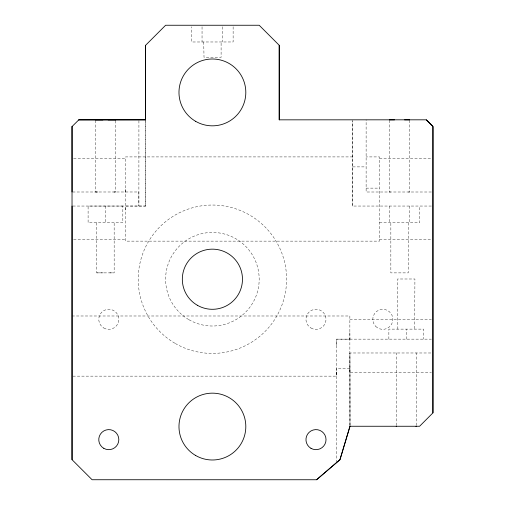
<?xml version="1.0" encoding="UTF-8"?>
<svg xmlns="http://www.w3.org/2000/svg" width="505" height="505" viewBox="0 0 505 505"><rect width="100%" height="100%" fill="white"/><g stroke="black" fill="none" stroke-linecap="round" stroke-linejoin="round"><path stroke-width="0.38" stroke-dasharray="2.52 1.89" d="M125.511 209.922L125.511 206.027L145.554 206.053L145.541 120.196M138.919 120.626L138.881 206.027L138.869 191.982L72.846 192.001M145.535 206.034L145.604 120.632M336.538 462.637L336.576 339.145L431.39 339.145M349.978 425.469L349.921 368.278L336.601 368.278L336.601 376.143L72.038 376.143M352.755 206.046L352.755 120.619L352.755 206.046L431.384 206.046M388.863 339.145L388.863 329.121L423.594 329.121L423.594 339.145M390.857 192.001L389.513 192.001L389.513 120.644M396.198 425.475L396.204 352.982L396.545 352.982M406.228 339.145L406.228 329.121M408.223 192.001L409.568 192.001L409.568 120.644M416.253 425.475L416.253 352.982L415.912 352.982M349.946 352.982L349.978 426.258L349.946 352.982L431.39 352.982M125.511 192.001L125.511 188.125M203.717 41.978L204.02 57.349L221.102 57.349L221.095 41.972M95.489 192.001L98.424 191.995L95.489 192.001L95.489 120.638M115.538 120.638L115.538 192.001L112.602 191.995M352.755 156.916L125.511 156.916L125.511 241.131L379.489 241.131L379.489 156.916L366.119 156.916M73.616 158.589L125.511 158.589M379.489 158.589L431.384 158.589M352.755 166.89L366.119 166.89M366.119 188.125L379.489 188.125M431.384 192.001L366.119 192.001L366.119 119.837M389.513 192.001L389.854 192.001M72.853 206.046L145.554 206.053M96.777 222.755L96.79 272.883L114.168 272.883L114.155 222.755M379.489 222.755L419.592 222.755L419.592 206.046M73.616 239.458L125.511 239.458M379.489 239.458L431.384 239.458M96.79 272.883L103.228 272.883M109.825 272.883L114.168 272.883M72.038 315.991L349.864 315.991L349.864 372.797L431.39 372.797M349.864 319.33L431.39 319.33M397.839 329.121L397.542 278.994L414.921 278.994L414.624 329.121M409.22 192.001L409.568 192.001M114.193 191.995L115.538 192.001M349.864 367.331L349.921 368.278M349.864 338.281L349.902 339.145L336.601 339.139L336.601 346.064M349.864 332.7L349.946 339.145M336.595 372.109L336.601 376.143M233.127 26.784L233.127 41.972L191.692 41.984L191.685 26.79M222.768 26.784L222.762 41.978M202.05 26.784L202.044 41.984M105.463 206.046L105.463 222.755M409.568 206.046L409.568 222.755M408.229 222.755L408.229 272.883L390.851 272.883L390.851 222.755M389.513 206.046L389.513 222.755M122.829 206.04L88.097 206.053L88.104 222.762L122.829 222.749L122.829 206.04M175.304 343.476A74.191 74.191 0 0 0 286.587 279.227A74.191 74.191 0 0 0 175.304 214.978A74.191 74.191 0 0 0 175.304 343.476M189.003 319.747A46.788 46.788 0 0 0 259.185 279.227A46.788 46.788 0 0 0 189.003 238.714A46.788 46.788 0 0 0 189.003 319.747M310.979 328.01A10.024 10.024 0 0 0 326.022 319.33A10.024 10.024 0 0 0 310.979 310.651A10.024 10.024 0 0 0 310.979 328.01M103.79 328.01A10.024 10.024 0 0 0 118.826 319.33A10.024 10.024 0 0 0 103.79 310.651A10.024 10.024 0 0 0 103.79 328.01M375.739 326.413A10.024 10.024 0 0 0 392.511 321.919A10.024 10.024 0 0 0 380.233 309.641A10.024 10.024 0 0 0 375.739 326.413"/><path stroke-width="0.76" d="M145.541 120.196L145.528 45.368L165.621 25.25L259.191 25.25L279.24 45.299L279.233 119.837L426.283 119.818L432.968 126.496L432.937 412.869L419.592 426.264L349.99 426.258L339.972 459.695L316.566 479.75L92.093 479.737L72.038 459.689L72.07 206.046M72.057 192.001L72.032 126.547L72.038 459.689M145.56 119.811L78.723 119.862L145.604 119.849L145.528 45.368M279.24 45.299L279.233 119.837M316.566 479.75L339.96 459.689L349.978 426.258M426.283 119.818L432.955 126.521L432.937 412.869M72.032 126.547L78.793 119.868M95.83 119.855L95.489 119.855L102.919 119.862M115.197 119.855L115.538 119.855L108.108 119.855M389.854 119.862L389.513 119.862L394.525 119.862M404.549 119.862L409.568 119.862L409.22 119.862M396.198 426.264L396.539 426.264M415.912 426.264L416.253 426.264M197.36 305.272A30.079 30.079 0 0 0 242.476 279.227A30.079 30.079 0 0 0 197.36 253.182A30.079 30.079 0 0 0 197.36 305.272M310.979 448.32A10.024 10.024 0 0 0 326.022 439.634A10.024 10.024 0 0 0 310.979 430.954A10.024 10.024 0 0 0 310.979 448.32M103.79 448.32A10.024 10.024 0 0 0 118.826 439.634A10.024 10.024 0 0 0 103.79 430.954A10.024 10.024 0 0 0 103.79 448.32M195.688 121.358A33.418 33.418 0 0 0 245.815 92.415A33.418 33.418 0 0 0 195.688 63.472A33.418 33.418 0 0 0 195.688 121.358M195.688 455.516A33.418 33.418 0 0 0 245.815 426.573A33.418 33.418 0 0 0 195.688 397.631A33.418 33.418 0 0 0 195.688 455.516"/></g></svg>
